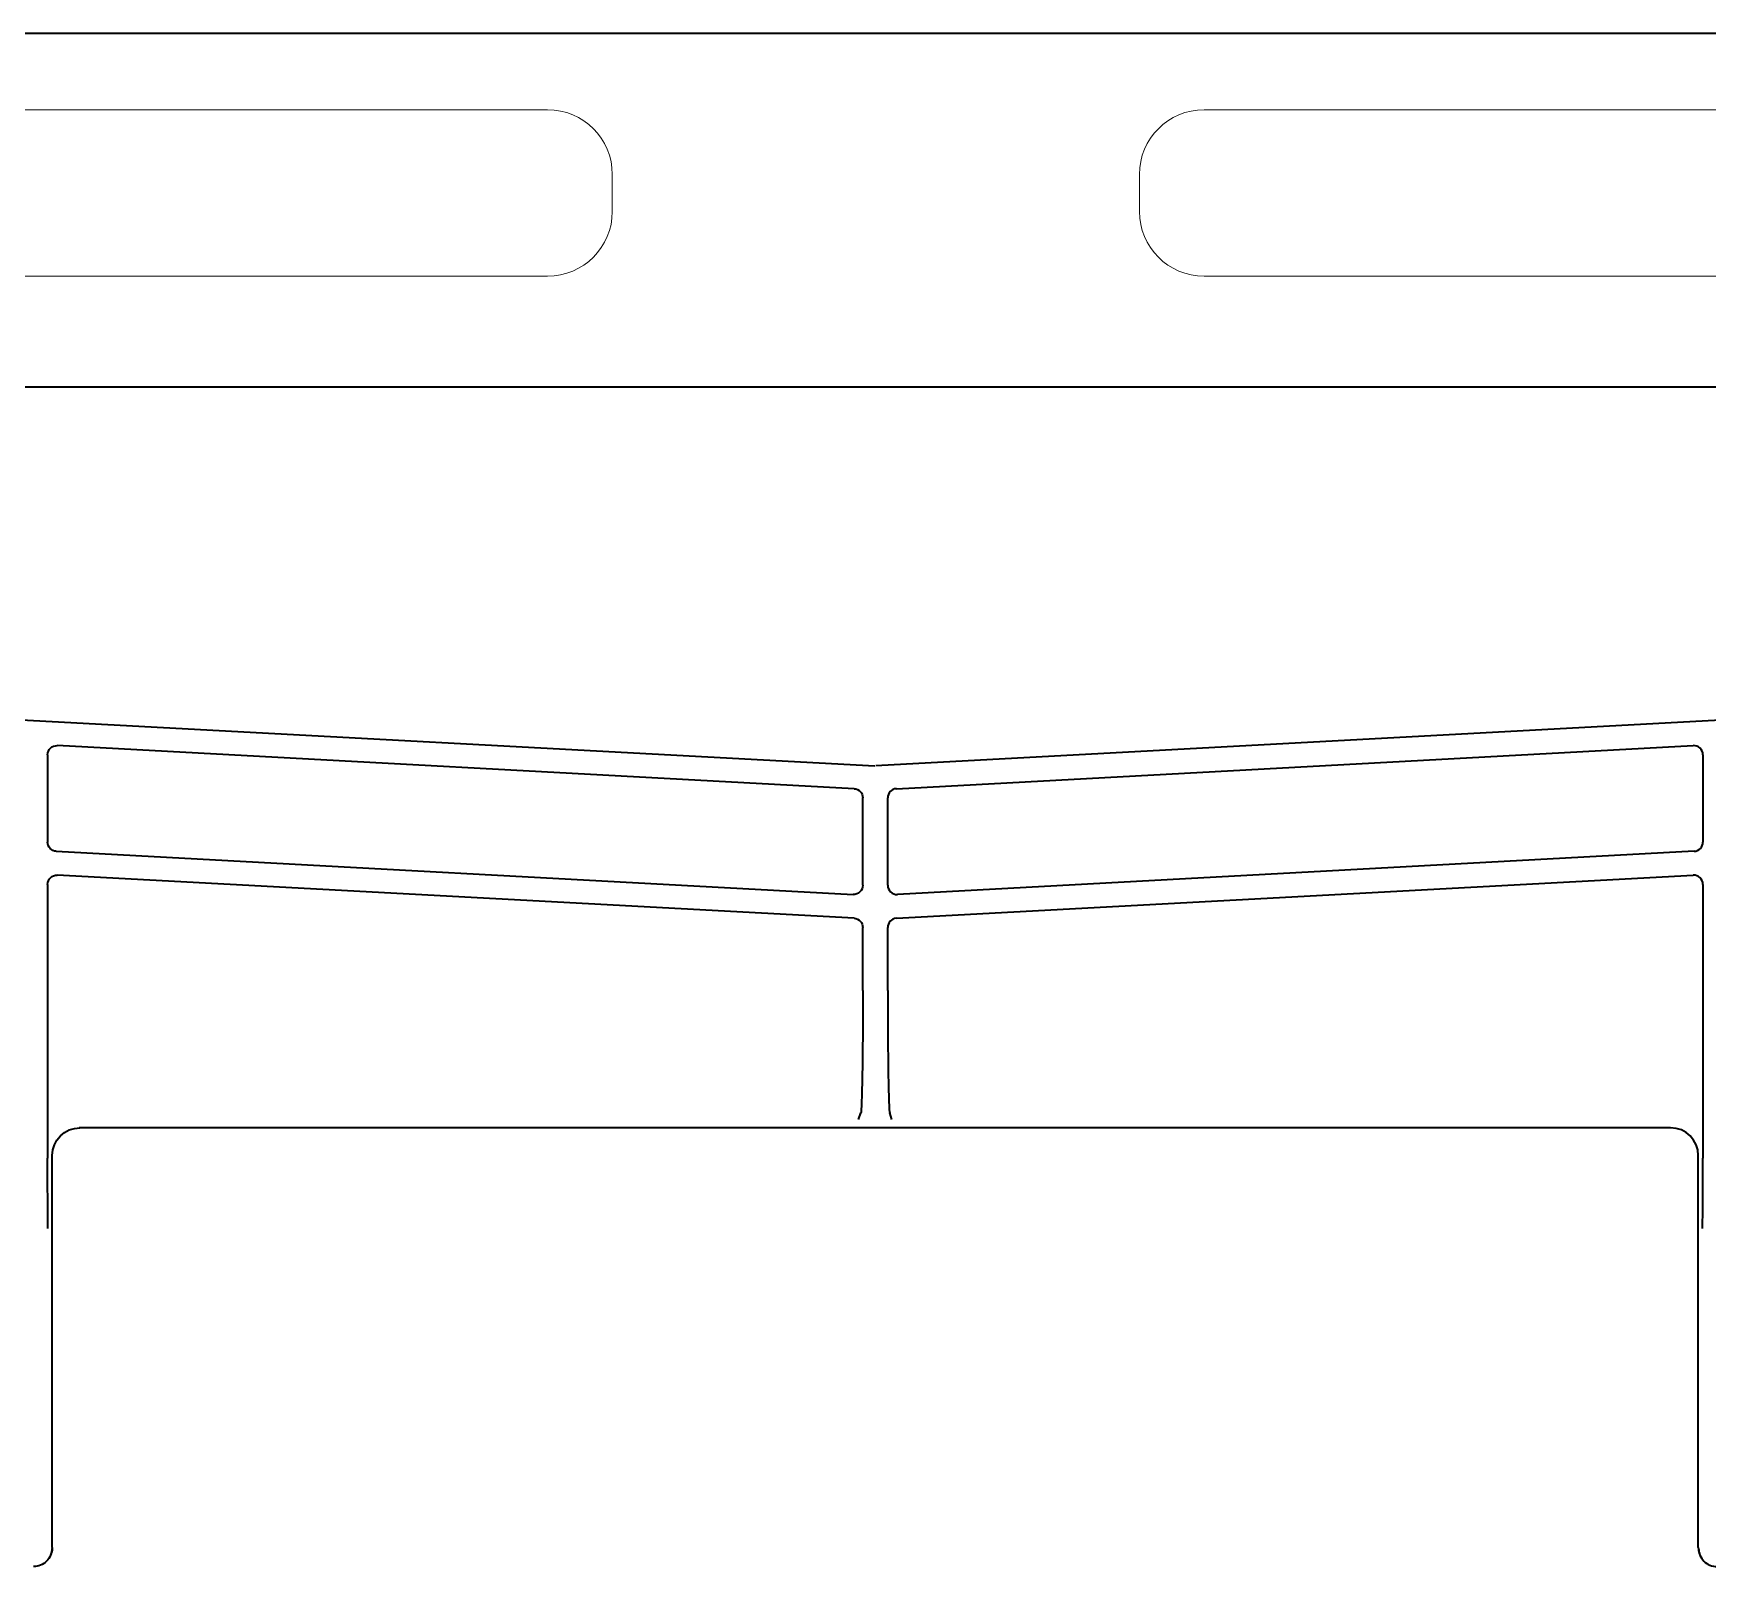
# Model space of a CAD drawing. Extents: x 5819 to 10669, y -850 to 3566.
# Drawn here: x 8712 to 8893.1, y 3341.7 to 3507.5 of the extents above; entities that cross this region are included whole.
import ezdxf

# ---------------------------------------------------------------- set-up
doc = ezdxf.new("R2010")
doc.units = 0
doc.header["$LTSCALE"] = 5
doc.layers.get('0').update_dxf_attribs({"linetype": 'CONTINUOUS', "lineweight": 0})
doc.layers.add('1', color=7, linetype='CONTINUOUS', true_color=0xffffff)

msp = doc.modelspace()

# ---------------------------------------------------------------- linework, layer by layer
for p, q in [((8767.64, 3499.28), (8706.64, 3499.28)), ((8899.64, 3499.28), (8838.64, 3499.28)), ((8774.64, 3488.28), (8774.64, 3492.28)), ((8831.64, 3492.28), (8831.64, 3488.28)), ((8706.64, 3481.28), (8767.64, 3481.28)), ((8838.64, 3481.28), (8899.64, 3481.28))]:
    msp.add_line(p, q)
for centre, start, end in [((8767.64, 3492.28), 0, 90), ((8838.64, 3492.28), 90, 180), ((8767.64, 3488.28), 270, 0), ((8838.64, 3488.28), 180, 270)]:
    msp.add_arc(centre, 7, start, end)
at = {"layer": '1', "color": 7, "linetype": 'Continuous', "lineweight": 35}
for p, q in [((9230.14, 3507.53), (8376.14, 3507.53)), ((9178.12, 3469.28), (8428.03, 3469.28)), ((8700.19, 3433.87), (8803.03, 3428.3)), ((8905.96, 3433.87), (8803.12, 3428.3)), ((8713.57, 3429.51), (8713.57, 3420.07)), ((8800.78, 3425.84), (8714.62, 3430.51)), ((8805.36, 3425.84), (8891.53, 3430.51)), ((8892.58, 3429.51), (8892.58, 3420.07)), ((8801.73, 3415.4), (8801.73, 3424.84)), ((8804.42, 3415.4), (8804.42, 3424.84)), ((8714.51, 3419.07), (8800.68, 3414.4)), ((8891.64, 3419.07), (8805.47, 3414.4)), ((8800.78, 3411.82), (8714.62, 3416.49)), ((8805.36, 3411.82), (8891.53, 3416.49)), ((8713.57, 3415.49), (8713.57, 3385.87)), ((8892.58, 3415.49), (8892.58, 3385.87)), ((8801.73, 3404), (8801.73, 3410.82)), ((8804.42, 3404), (8804.42, 3410.82)), ((8801.27, 3390.05), (8801.51, 3390.77)), ((8804.88, 3390.05), (8804.64, 3390.77)), ((8889.08, 3389.17), (8716.97, 3389.17)), ((8889.08, 3389.17), (8889.08, 3389.17)), ((8714.07, 3343.78), (8714.07, 3386.17)), ((8892.08, 3343.78), (8892.08, 3386.17)), ((8713.96, 3343.14), (8713.93, 3343.05)), ((8892.18, 3343.14), (8892.21, 3343.05))]:
    msp.add_line(p, q, dxfattribs=at)
at = {"layer": '1', "color": 7, "linetype": 'Continuous', "lineweight": 35, "extrusion": (0, 0, -1)}
for centre, major_axis, ratio, start_param, end_param in [((8714.57, 3429.5), (-0.312, 0.954), 0.996071, -1.254567, 0.369311), ((8800.73, 3424.84), (0.322, 0.951), 0.996317, -0.272086, 1.243799), ((8714.57, 3420.07), (0.322, 0.951), 0.996317, 2.869507, 4.385391), ((8714.57, 3415.48), (-0.312, 0.954), 0.996071, -1.254567, 0.369311), ((8800.73, 3415.4), (-0.312, 0.954), 0.996071, 1.887026, 3.510904), ((8800.73, 3410.82), (0.322, 0.951), 0.996317, -0.272086, 1.243799), ((8801.5, 3404), (0, 13.25), 0.017455, 1.570796, 3.089233), ((8717.07, 3386.16), (-0.95, 2.85), 0.997466, -1.248833, 0.32105), ((8713.8, 3385.87), (0, 13.25), 0.017455, 4.101524, 4.712389), ((8712.07, 3343.78), (0.63, 1.9), 0.999999, 1.248834, 1.570813), ((8712.03, 3343.67), (-1.98, 0.31), 0.977026, 2.981477, 4.552623)]:
    msp.add_ellipse(centre, major_axis=major_axis, ratio=ratio, start_param=start_param, end_param=end_param, dxfattribs=at)
at = {"layer": '1', "color": 7, "linetype": 'Continuous', "lineweight": 35}
for centre, major_axis, ratio, start_param, end_param in [((8891.58, 3429.5), (0.312, 0.954), 0.996071, -1.254567, 0.369311), ((8805.42, 3424.84), (-0.322, 0.951), 0.996317, -0.272086, 1.243799), ((8891.58, 3420.07), (-0.322, 0.951), 0.996317, 2.869507, 4.385391), ((8891.58, 3415.48), (0.312, 0.954), 0.996071, -1.254567, 0.369311), ((8805.42, 3415.4), (0.312, 0.954), 0.996071, 1.887026, 3.510904), ((8805.42, 3410.82), (-0.322, 0.951), 0.996317, -0.272086, 1.243799), ((8804.65, 3404), (0, 13.25), 0.017455, 1.570796, 3.089233), ((8889.08, 3386.16), (0.95, 2.85), 0.997466, -1.248833, 0.32105), ((8892.35, 3385.87), (0, 13.25), 0.017455, 4.101524, 4.712389), ((8894.08, 3343.78), (-0.63, 1.9), 0.999999, 1.248834, 1.570813), ((8894.12, 3343.67), (1.98, 0.31), 0.977026, 2.981477, 4.552623)]:
    msp.add_ellipse(centre, major_axis=major_axis, ratio=ratio, start_param=start_param, end_param=end_param, dxfattribs=at)

doc.saveas('drawing.dxf')
